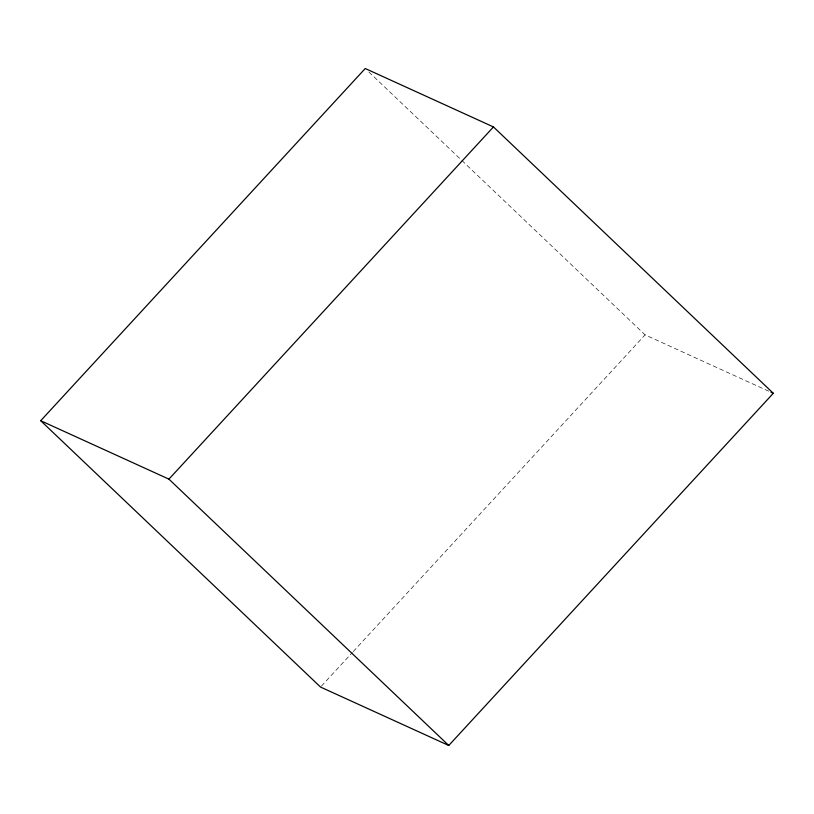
<?xml version="1.0" encoding="UTF-8"?>
<svg xmlns="http://www.w3.org/2000/svg" width="814" height="814" viewBox="0 0 814 814"><rect width="100%" height="100%" fill="white"/><g stroke="black" fill="none" stroke-linecap="round" stroke-linejoin="round"><path stroke-width="0.61" stroke-dasharray="4.07 3.05" d="M321.398 686.121L352.391 652.492M353.245 651.556L645.075 334.859L768.681 391.178M368.915 72.019L460.968 159.636M461.894 160.511L645.075 334.859"/><path stroke-width="1.22" d="M40.7 420.716L365.242 68.518L493.467 126.943L773.3 393.284L448.758 745.482L320.533 687.057L40.7 420.716L168.925 479.141L448.758 745.482M168.925 479.141L493.467 126.943M770.99 392.236L773.3 393.284"/></g></svg>
